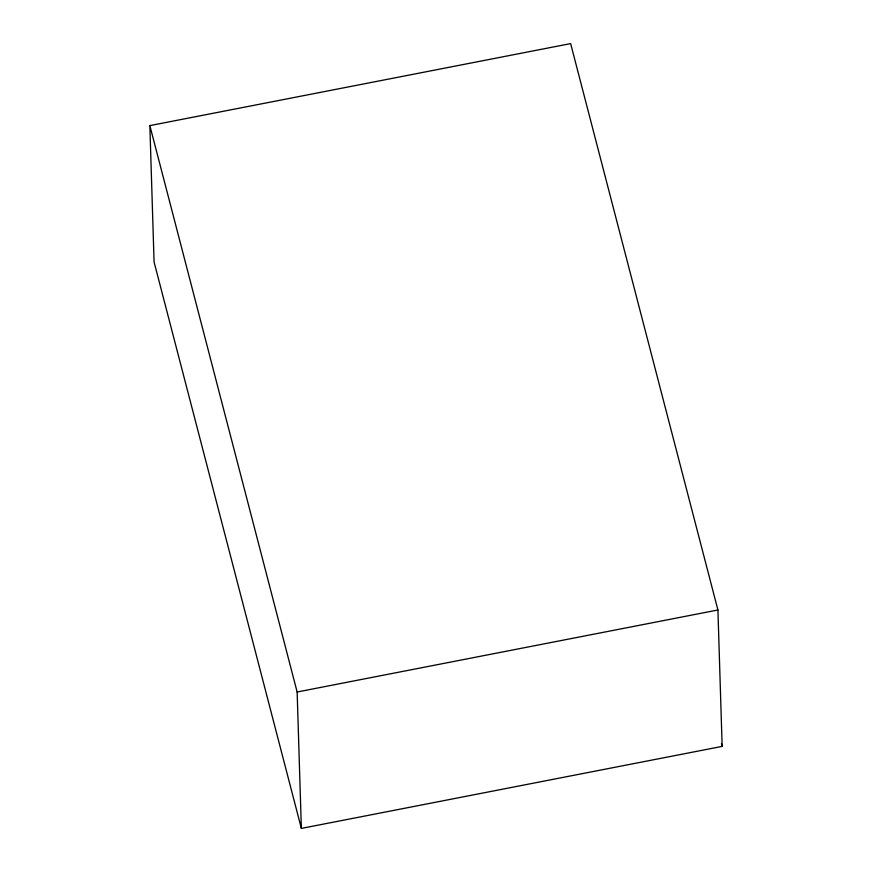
<?xml version="1.0" encoding="UTF-8"?>
<svg xmlns="http://www.w3.org/2000/svg" width="872" height="872" viewBox="0 0 872 872"><rect width="100%" height="100%" fill="white"/><g stroke="black" fill="none" stroke-linecap="round" stroke-linejoin="round"><path stroke-width="1.31" d="M149.853 125.612L570.637 43.6L717.918 609.986L722.147 746.388L301.363 828.4L154.082 262.014L149.853 125.612L297.145 691.997L301.363 828.4M297.145 691.997L717.918 609.986M721.46 743.751L722.147 746.388"/></g></svg>
